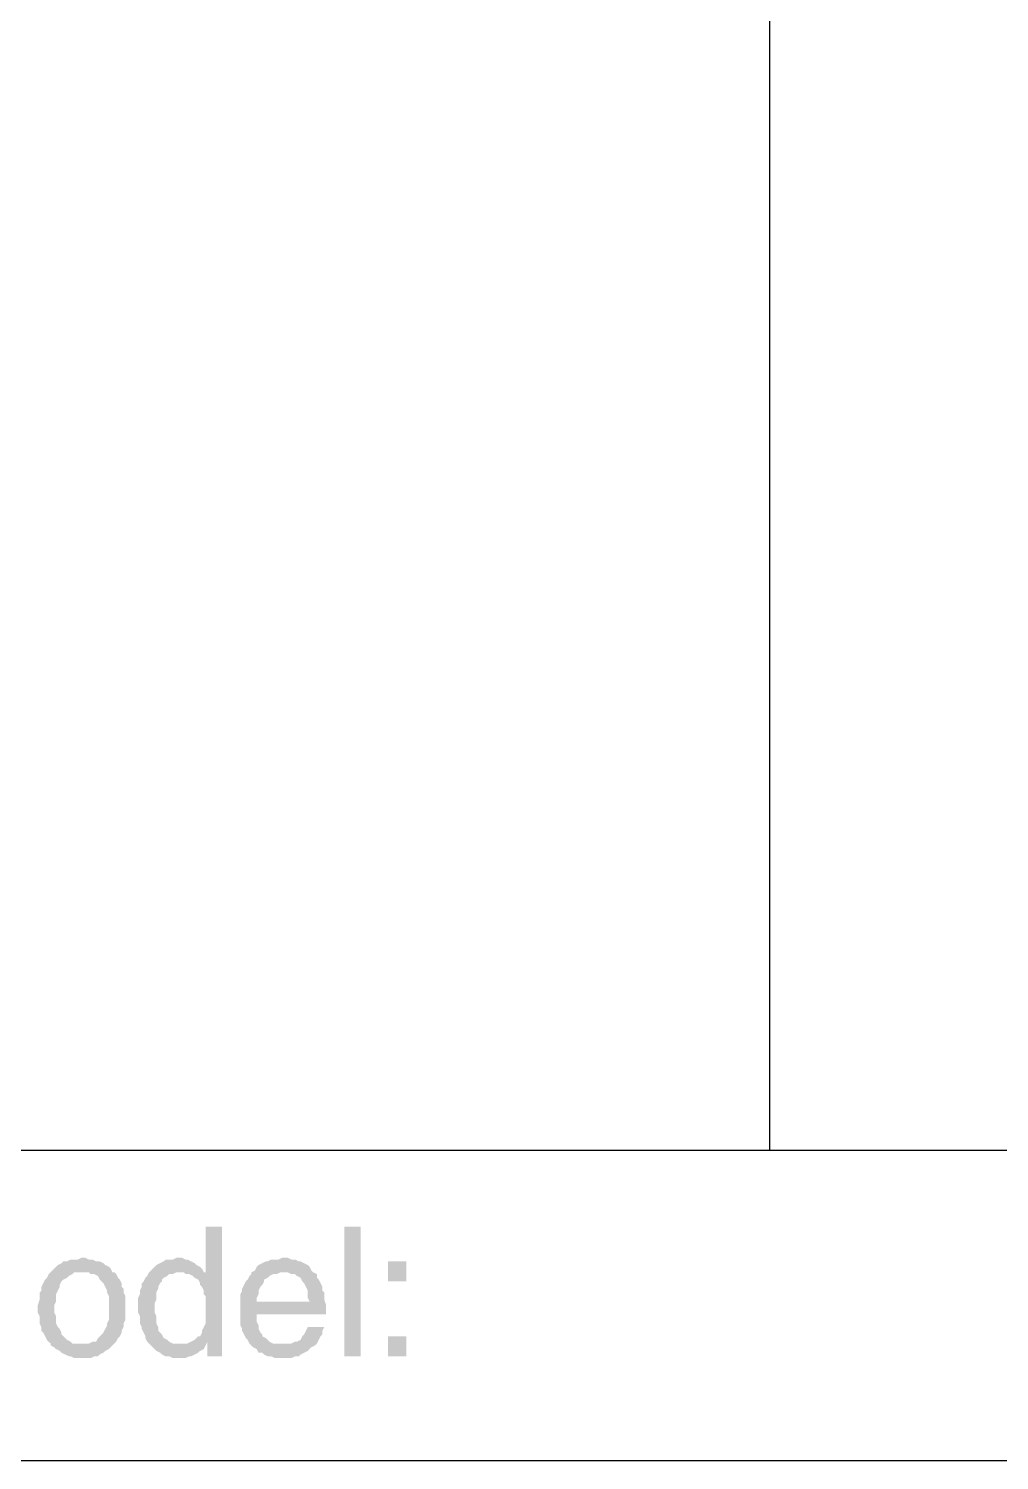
# Model space of a CAD drawing. Header units: inches. Extents: x 3613 to 8393, y -2205 to -794.
# Drawn here: x 7031.83 to 7055.84, y -1158.28 to -1122.88 of the extents above; entities that cross this region are included whole.
import ezdxf

# ---------------------------------------------------------------- set-up
doc = ezdxf.new("R2010")
doc.units = ezdxf.units.IN
doc.header["$MEASUREMENT"] = 0

msp = doc.modelspace()

# ---------------------------------------------------------------- hatches: boundary and pattern name
at = {"transparency": 33554559}
for points in [[(7036.611, -1152.502), (7036.205, -1152.502), (7036.205, -1153.675), (7035.889, -1153.72), (7035.934, -1153.766), (7036.024, -1153.811), (7036.069, -1153.901), (7036.069, -1153.946), (7036.115, -1153.991), (7036.16, -1154.082), (7036.16, -1154.172), (7036.205, -1154.217), (7036.205, -1154.894), (7036.16, -1154.984), (7036.115, -1155.074), (7036.115, -1155.12), (7036.069, -1155.21), (7036.024, -1155.21), (7035.979, -1155.255), (7035.934, -1155.3), (7035.844, -1155.345), (7036.25, -1155.345), (7036.25, -1155.706), (7036.611, -1155.706)], [(7039.635, -1155.706), (7039.635, -1152.502), (7040.041, -1152.502), (7040.041, -1155.706)], [(7033.136, -1153.269), (7033.136, -1153.269), (7033.046, -1153.314), (7032.865, -1153.314), (7032.775, -1153.359), (7032.684, -1153.359), (7032.639, -1153.405), (7032.549, -1153.45), (7032.504, -1153.495), (7032.414, -1153.585), (7032.369, -1153.63), (7032.369, -1153.63), (7032.323, -1153.675), (7032.278, -1153.766), (7032.233, -1153.811), (7032.188, -1153.901), (7032.143, -1153.991), (7032.143, -1154.082), (7032.098, -1154.127), (7032.098, -1154.307), (7032.053, -1154.443), (7032.053, -1154.533), (7032.053, -1154.623), (7032.098, -1154.713), (7032.098, -1154.894), (7032.143, -1154.984), (7032.143, -1155.074), (7032.188, -1155.12), (7032.233, -1155.21), (7032.278, -1155.3), (7032.323, -1155.345), (7032.369, -1155.39), (7032.369, -1155.435), (7033.136, -1155.39), (7032.91, -1155.39), (7032.865, -1155.345), (7032.775, -1155.3), (7032.73, -1155.255), (7032.639, -1155.165), (7032.639, -1155.12), (7032.594, -1155.029), (7032.549, -1154.984), (7032.504, -1154.894), (7032.504, -1154.713), (7032.459, -1154.623), (7032.459, -1154.443), (7032.504, -1154.352), (7032.504, -1154.172), (7032.549, -1154.082), (7032.594, -1153.991), (7032.594, -1153.946), (7032.639, -1153.856), (7032.684, -1153.811), (7032.775, -1153.766), (7032.82, -1153.72), (7032.91, -1153.675), (7032.955, -1153.63), (7033.903, -1153.63), (7033.858, -1153.54), (7033.813, -1153.495), (7033.723, -1153.45), (7033.677, -1153.405), (7033.587, -1153.359), (7033.497, -1153.359), (7033.407, -1153.314), (7033.316, -1153.314), (7033.226, -1153.269)], [(7035.528, -1153.269), (7035.483, -1153.269), (7035.392, -1153.314), (7035.212, -1153.314), (7035.167, -1153.359), (7035.076, -1153.405), (7034.986, -1153.45), (7034.941, -1153.495), (7034.896, -1153.54), (7034.806, -1153.63), (7035.663, -1153.63), (7035.708, -1153.675), (7035.799, -1153.675), (7035.889, -1153.72), (7036.205, -1153.675), (7036.205, -1153.63), (7036.16, -1153.63), (7036.115, -1153.54), (7036.069, -1153.495), (7035.979, -1153.45), (7035.934, -1153.405), (7035.844, -1153.359), (7035.753, -1153.314), (7035.708, -1153.314), (7035.618, -1153.269)], [(7038.145, -1153.269), (7038.1, -1153.269), (7038.01, -1153.314), (7037.83, -1153.314), (7037.739, -1153.359), (7037.694, -1153.359), (7037.604, -1153.405), (7037.514, -1153.45), (7037.468, -1153.495), (7037.423, -1153.585), (7037.333, -1153.63), (7038.236, -1153.63), (7038.326, -1153.675), (7038.416, -1153.675), (7038.461, -1153.72), (7038.552, -1153.766), (7038.597, -1153.856), (7038.597, -1153.856), (7038.642, -1153.901), (7038.687, -1153.991), (7038.732, -1154.082), (7038.732, -1154.262), (7038.777, -1154.352), (7037.062, -1154.352), (7037.062, -1154.939), (7037.107, -1155.029), (7037.107, -1155.074), (7037.153, -1155.165), (7037.198, -1155.255), (7037.243, -1155.3), (7037.288, -1155.39), (7037.333, -1155.435), (7038.145, -1155.39), (7037.875, -1155.39), (7037.784, -1155.345), (7037.739, -1155.3), (7037.694, -1155.255), (7037.604, -1155.21), (7037.604, -1155.165), (7037.559, -1155.12), (7037.514, -1155.029), (7037.514, -1154.939), (7037.468, -1154.849), (7037.468, -1154.668), (7039.184, -1154.668), (7039.184, -1154.443), (7039.138, -1154.307), (7039.138, -1154.127), (7039.093, -1154.082), (7039.093, -1153.991), (7039.048, -1153.901), (7039.003, -1153.811), (7038.958, -1153.766), (7038.958, -1153.675), (7038.868, -1153.63), (7038.822, -1153.585), (7038.777, -1153.495), (7038.732, -1153.45), (7038.642, -1153.405), (7038.552, -1153.359), (7038.507, -1153.359), (7038.416, -1153.314), (7038.326, -1153.314), (7038.236, -1153.269)], [(7041.169, -1153.856), (7041.169, -1153.359), (7040.718, -1153.359), (7040.718, -1153.856)], [(7033.903, -1153.63), (7033.136, -1153.63), (7033.316, -1153.63), (7033.361, -1153.675), (7033.452, -1153.675), (7033.542, -1153.72), (7033.587, -1153.811), (7033.632, -1153.856), (7033.677, -1153.901), (7033.723, -1153.991), (7033.768, -1154.082), (7033.768, -1154.127), (7033.813, -1154.217), (7033.813, -1154.804), (7033.768, -1154.894), (7033.768, -1154.939), (7033.723, -1155.029), (7033.677, -1155.12), (7033.632, -1155.165), (7033.587, -1155.21), (7033.542, -1155.255), (7033.497, -1155.345), (7033.407, -1155.345), (7033.316, -1155.39), (7033.136, -1155.39), (7032.369, -1155.435), (7032.459, -1155.481), (7032.504, -1155.526), (7032.594, -1155.571), (7032.639, -1155.616), (7032.73, -1155.661), (7032.82, -1155.706), (7032.865, -1155.706), (7032.955, -1155.751), (7033.361, -1155.751), (7033.452, -1155.706), (7033.542, -1155.706), (7033.587, -1155.661), (7033.677, -1155.616), (7033.723, -1155.571), (7033.813, -1155.526), (7033.858, -1155.481), (7033.948, -1155.39), (7033.948, -1155.39), (7033.993, -1155.345), (7034.038, -1155.255), (7034.084, -1155.21), (7034.129, -1155.12), (7034.129, -1155.074), (7034.174, -1154.984), (7034.174, -1154.894), (7034.219, -1154.804), (7034.219, -1154.533), (7034.219, -1154.217), (7034.174, -1154.127), (7034.174, -1154.036), (7034.129, -1153.991), (7034.129, -1153.901), (7034.084, -1153.811), (7034.038, -1153.766), (7033.993, -1153.675), (7033.948, -1153.63)], [(7034.806, -1153.63), (7034.761, -1153.72), (7034.715, -1153.766), (7034.67, -1153.856), (7034.625, -1153.901), (7034.625, -1153.991), (7034.58, -1154.082), (7034.58, -1154.172), (7034.535, -1154.262), (7034.535, -1154.623), (7034.58, -1154.713), (7034.58, -1154.894), (7034.625, -1154.984), (7034.625, -1155.029), (7034.67, -1155.12), (7034.715, -1155.21), (7034.715, -1155.255), (7034.761, -1155.345), (7034.806, -1155.39), (7034.896, -1155.481), (7034.941, -1155.526), (7034.986, -1155.571), (7035.076, -1155.616), (7035.122, -1155.661), (7035.212, -1155.706), (7035.302, -1155.706), (7035.392, -1155.751), (7035.708, -1155.751), (7035.799, -1155.706), (7035.844, -1155.706), (7035.934, -1155.661), (7036.024, -1155.616), (7036.069, -1155.571), (7036.16, -1155.526), (7036.205, -1155.435), (7035.573, -1155.39), (7035.392, -1155.39), (7035.302, -1155.345), (7035.257, -1155.3), (7035.167, -1155.255), (7035.122, -1155.165), (7035.076, -1155.12), (7035.031, -1155.074), (7035.031, -1154.984), (7034.986, -1154.894), (7034.986, -1154.713), (7034.941, -1154.623), (7034.941, -1154.397), (7034.986, -1154.307), (7034.986, -1154.127), (7035.031, -1154.036), (7035.031, -1153.991), (7035.076, -1153.901), (7035.122, -1153.856), (7035.122, -1153.811), (7035.167, -1153.766), (7035.257, -1153.72), (7035.302, -1153.675), (7035.392, -1153.675), (7035.483, -1153.63), (7035.573, -1153.63)], [(7037.333, -1153.63), (7037.333, -1153.675), (7037.288, -1153.72), (7037.243, -1153.811), (7037.198, -1153.856), (7037.153, -1153.946), (7037.107, -1154.036), (7037.107, -1154.082), (7037.062, -1154.172), (7037.062, -1154.352), (7037.468, -1154.352), (7037.468, -1154.262), (7037.514, -1154.172), (7037.514, -1154.082), (7037.559, -1153.991), (7037.604, -1153.946), (7037.649, -1153.856), (7037.649, -1153.811), (7037.739, -1153.766), (7037.784, -1153.72), (7037.875, -1153.675), (7037.965, -1153.675), (7038.055, -1153.63), (7038.145, -1153.63)], [(7039.138, -1154.984), (7038.732, -1154.984), (7038.687, -1155.074), (7038.642, -1155.165), (7038.597, -1155.21), (7038.552, -1155.3), (7038.461, -1155.345), (7038.416, -1155.345), (7038.326, -1155.39), (7038.145, -1155.39), (7037.333, -1155.435), (7037.333, -1155.435), (7037.378, -1155.481), (7037.468, -1155.526), (7037.514, -1155.616), (7037.604, -1155.616), (7037.649, -1155.661), (7037.739, -1155.706), (7037.83, -1155.706), (7037.92, -1155.751), (7038.326, -1155.751), (7038.416, -1155.706), (7038.507, -1155.706), (7038.552, -1155.661), (7038.642, -1155.616), (7038.732, -1155.571), (7038.777, -1155.526), (7038.822, -1155.481), (7038.913, -1155.435), (7038.958, -1155.39), (7039.003, -1155.3), (7039.048, -1155.21), (7039.093, -1155.165), (7039.093, -1155.074)], [(7035.844, -1155.345), (7035.753, -1155.39), (7035.573, -1155.39), (7036.205, -1155.435), (7036.25, -1155.345)], [(7041.169, -1155.706), (7041.169, -1155.21), (7040.718, -1155.21), (7040.718, -1155.706)]]:
    msp.add_hatch(color=256, dxfattribs=at).paths.add_polyline_path(points)

# ---------------------------------------------------------------- linework, layer by layer
msp.add_line((7050.149, -894.646), (7050.149, -1150.606))
for points in [[(7025.147, -1150.606), (7421.585, -1150.606)], [(7025.147, -1158.279), (7321.278, -1158.279)]]:
    msp.add_lwpolyline(points)

doc.saveas('drawing.dxf')
